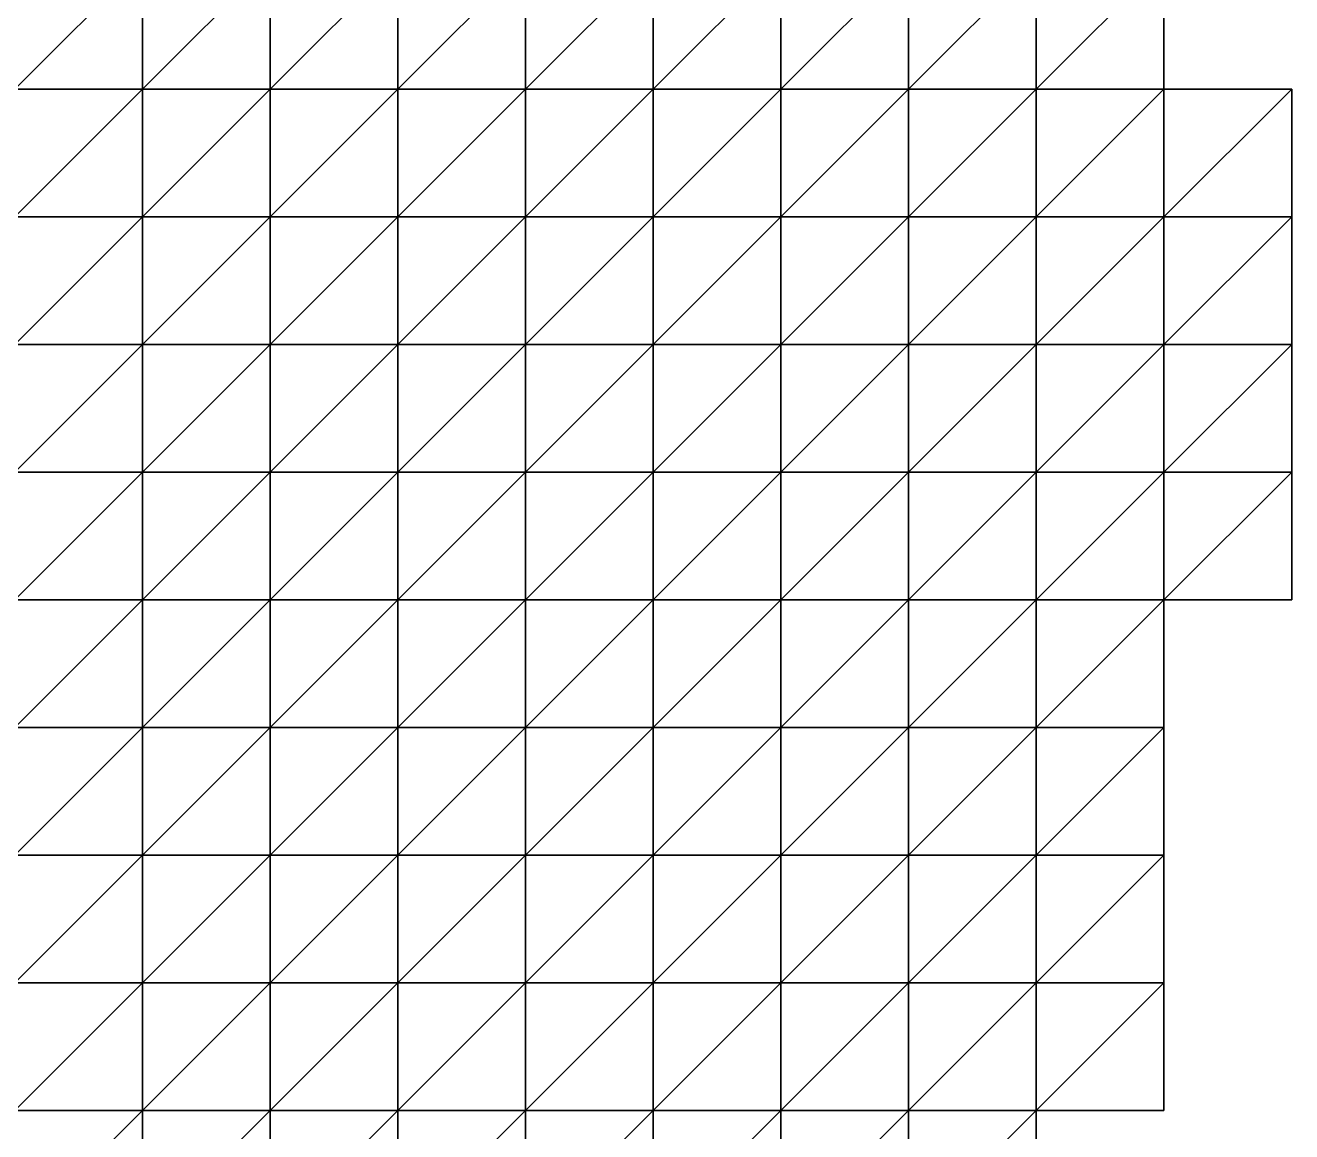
# Model space of a CAD drawing. Extents: x 292020 to 295740, y 4557680 to 4560040.
# Drawn here: x 294781.7 to 294980, y 4558616.7 to 4558790 of the extents above; entities that cross this region are included whole.
import ezdxf

# ---------------------------------------------------------------- set-up
doc = ezdxf.new("R2010")
doc.units = 0
doc.layers.add('RUN201_4_-_RUN201_NODOMAIN5_20X', color=7, linetype='CONTINUOUS')

msp = doc.modelspace()

# ---------------------------------------------------------------- linework, layer by layer
at = {"layer": 'RUN201_4_-_RUN201_NODOMAIN5_20X'}
for points in [[(294780, 4558800, 1820), (294780, 4558780, 1820), (294800, 4558800, 1820)], [(294800, 4558800, 1820), (294780, 4558780, 1820), (294800, 4558780, 1820)], [(294800, 4558800, 1940), (294780, 4558780, 1940), (294780, 4558800, 1940)], [(294800, 4558780, 1940), (294780, 4558780, 1940), (294800, 4558800, 1940)], [(294800, 4558800, 1820), (294800, 4558780, 1820), (294820, 4558800, 1820)], [(294820, 4558800, 1820), (294800, 4558780, 1820), (294820, 4558780, 1820)], [(294820, 4558800, 1920), (294800, 4558780, 1920), (294800, 4558800, 1920)], [(294820, 4558780, 1920), (294800, 4558780, 1920), (294820, 4558800, 1920)], [(294800, 4558780, 1920), (294800, 4558780, 1940), (294800, 4558800, 1920)], [(294800, 4558800, 1920), (294800, 4558780, 1940), (294800, 4558800, 1940)], [(294820, 4558800, 1820), (294820, 4558780, 1820), (294840, 4558800, 1820)], [(294840, 4558800, 1820), (294820, 4558780, 1820), (294840, 4558780, 1820)], [(294840, 4558800, 1920), (294820, 4558780, 1920), (294820, 4558800, 1920)], [(294840, 4558780, 1920), (294820, 4558780, 1920), (294840, 4558800, 1920)], [(294840, 4558800, 1820), (294840, 4558780, 1820), (294860, 4558800, 1820)], [(294860, 4558800, 1820), (294840, 4558780, 1820), (294860, 4558780, 1820)], [(294860, 4558800, 1900), (294840, 4558780, 1900), (294840, 4558800, 1900)], [(294860, 4558780, 1900), (294840, 4558780, 1900), (294860, 4558800, 1900)], [(294840, 4558780, 1900), (294840, 4558780, 1920), (294840, 4558800, 1900)], [(294840, 4558800, 1900), (294840, 4558780, 1920), (294840, 4558800, 1920)], [(294860, 4558800, 1820), (294860, 4558780, 1820), (294880, 4558800, 1820)], [(294880, 4558800, 1820), (294860, 4558780, 1820), (294880, 4558780, 1820)], [(294880, 4558800, 1900), (294860, 4558780, 1900), (294860, 4558800, 1900)], [(294880, 4558780, 1900), (294860, 4558780, 1900), (294880, 4558800, 1900)], [(294880, 4558780, 1820), (294880, 4558780, 1840), (294880, 4558800, 1820)], [(294880, 4558800, 1820), (294880, 4558780, 1840), (294880, 4558800, 1840)], [(294880, 4558800, 1840), (294880, 4558780, 1840), (294900, 4558800, 1840)], [(294900, 4558800, 1840), (294880, 4558780, 1840), (294900, 4558780, 1840)], [(294900, 4558800, 1900), (294880, 4558780, 1900), (294880, 4558800, 1900)], [(294900, 4558780, 1900), (294880, 4558780, 1900), (294900, 4558800, 1900)], [(294900, 4558800, 1840), (294900, 4558780, 1840), (294920, 4558800, 1840)], [(294920, 4558800, 1840), (294900, 4558780, 1840), (294920, 4558780, 1840)], [(294920, 4558800, 1900), (294900, 4558780, 1900), (294900, 4558800, 1900)], [(294920, 4558780, 1900), (294900, 4558780, 1900), (294920, 4558800, 1900)], [(294920, 4558780, 1840), (294920, 4558780, 1860), (294920, 4558800, 1840)], [(294920, 4558800, 1840), (294920, 4558780, 1860), (294920, 4558800, 1860)], [(294920, 4558800, 1860), (294920, 4558780, 1860), (294940, 4558800, 1860)], [(294940, 4558800, 1860), (294920, 4558780, 1860), (294940, 4558780, 1860)], [(294940, 4558800, 1900), (294920, 4558780, 1900), (294920, 4558800, 1900)], [(294940, 4558780, 1900), (294920, 4558780, 1900), (294940, 4558800, 1900)], [(294940, 4558780, 1860), (294940, 4558780, 1880), (294940, 4558800, 1860)], [(294940, 4558800, 1860), (294940, 4558780, 1880), (294940, 4558800, 1880)], [(294940, 4558800, 1880), (294940, 4558780, 1880), (294960, 4558800, 1880)], [(294960, 4558800, 1880), (294940, 4558780, 1880), (294960, 4558780, 1880)], [(294960, 4558800, 1900), (294940, 4558780, 1900), (294940, 4558800, 1900)], [(294960, 4558780, 1900), (294940, 4558780, 1900), (294960, 4558800, 1900)], [(294960, 4558780, 1880), (294960, 4558780, 1900), (294960, 4558800, 1880)], [(294960, 4558800, 1880), (294960, 4558780, 1900), (294960, 4558800, 1900)], [(294780, 4558780, 1820), (294780, 4558760, 1820), (294800, 4558780, 1820)], [(294800, 4558780, 1820), (294780, 4558760, 1820), (294800, 4558760, 1820)], [(294800, 4558780, 1920), (294780, 4558760, 1920), (294780, 4558780, 1920)], [(294800, 4558760, 1920), (294780, 4558760, 1920), (294800, 4558780, 1920)], [(294780, 4558780, 1920), (294780, 4558780, 1940), (294800, 4558780, 1920)], [(294800, 4558780, 1920), (294780, 4558780, 1940), (294800, 4558780, 1940)], [(294800, 4558780, 1820), (294800, 4558760, 1820), (294820, 4558780, 1820)], [(294820, 4558780, 1820), (294800, 4558760, 1820), (294820, 4558760, 1820)], [(294820, 4558780, 1920), (294800, 4558760, 1920), (294800, 4558780, 1920)], [(294820, 4558760, 1920), (294800, 4558760, 1920), (294820, 4558780, 1920)], [(294820, 4558780, 1820), (294820, 4558760, 1820), (294840, 4558780, 1820)], [(294840, 4558780, 1820), (294820, 4558760, 1820), (294840, 4558760, 1820)], [(294840, 4558780, 1920), (294820, 4558760, 1920), (294820, 4558780, 1920)], [(294840, 4558760, 1920), (294820, 4558760, 1920), (294840, 4558780, 1920)], [(294840, 4558780, 1820), (294840, 4558760, 1820), (294860, 4558780, 1820)], [(294860, 4558780, 1820), (294840, 4558760, 1820), (294860, 4558760, 1820)], [(294860, 4558780, 1920), (294840, 4558760, 1920), (294840, 4558780, 1920)], [(294860, 4558760, 1920), (294840, 4558760, 1920), (294860, 4558780, 1920)], [(294860, 4558780, 1900), (294840, 4558780, 1920), (294840, 4558780, 1900)], [(294860, 4558780, 1920), (294840, 4558780, 1920), (294860, 4558780, 1900)], [(294860, 4558760, 1820), (294860, 4558760, 1840), (294860, 4558780, 1820)], [(294860, 4558780, 1820), (294860, 4558760, 1840), (294860, 4558780, 1840)], [(294860, 4558780, 1820), (294860, 4558780, 1840), (294880, 4558780, 1820)], [(294880, 4558780, 1820), (294860, 4558780, 1840), (294880, 4558780, 1840)], [(294860, 4558780, 1840), (294860, 4558760, 1840), (294880, 4558780, 1840)], [(294880, 4558780, 1840), (294860, 4558760, 1840), (294880, 4558760, 1840)], [(294880, 4558780, 1900), (294860, 4558760, 1900), (294860, 4558780, 1900)], [(294880, 4558760, 1900), (294860, 4558760, 1900), (294880, 4558780, 1900)], [(294860, 4558760, 1900), (294860, 4558760, 1920), (294860, 4558780, 1900)], [(294860, 4558780, 1900), (294860, 4558760, 1920), (294860, 4558780, 1920)], [(294880, 4558780, 1820), (294880, 4558760, 1820), (294900, 4558780, 1820)], [(294900, 4558780, 1820), (294880, 4558760, 1820), (294900, 4558760, 1820)], [(294900, 4558780, 1820), (294880, 4558780, 1840), (294880, 4558780, 1820)], [(294900, 4558780, 1840), (294880, 4558780, 1840), (294900, 4558780, 1820)], [(294880, 4558780, 1820), (294880, 4558760, 1840), (294880, 4558760, 1820)], [(294880, 4558780, 1840), (294880, 4558760, 1840), (294880, 4558780, 1820)], [(294900, 4558780, 1900), (294880, 4558760, 1900), (294880, 4558780, 1900)], [(294900, 4558760, 1900), (294880, 4558760, 1900), (294900, 4558780, 1900)], [(294900, 4558780, 1820), (294900, 4558760, 1820), (294920, 4558780, 1820)], [(294920, 4558780, 1820), (294900, 4558760, 1820), (294920, 4558760, 1820)], [(294920, 4558780, 1820), (294900, 4558780, 1840), (294900, 4558780, 1820)], [(294920, 4558780, 1840), (294900, 4558780, 1840), (294920, 4558780, 1820)], [(294920, 4558780, 1900), (294900, 4558760, 1900), (294900, 4558780, 1900)], [(294920, 4558760, 1900), (294900, 4558760, 1900), (294920, 4558780, 1900)], [(294920, 4558760, 1820), (294920, 4558760, 1840), (294920, 4558780, 1820)], [(294920, 4558780, 1820), (294920, 4558760, 1840), (294920, 4558780, 1840)], [(294920, 4558780, 1840), (294920, 4558760, 1840), (294940, 4558780, 1840)], [(294940, 4558780, 1840), (294920, 4558760, 1840), (294940, 4558760, 1840)], [(294940, 4558780, 1840), (294920, 4558780, 1860), (294920, 4558780, 1840)], [(294940, 4558780, 1860), (294920, 4558780, 1860), (294940, 4558780, 1840)], [(294940, 4558780, 1900), (294920, 4558760, 1900), (294920, 4558780, 1900)], [(294940, 4558760, 1900), (294920, 4558760, 1900), (294940, 4558780, 1900)], [(294940, 4558760, 1840), (294940, 4558760, 1860), (294940, 4558780, 1840)], [(294940, 4558780, 1840), (294940, 4558760, 1860), (294940, 4558780, 1860)], [(294940, 4558780, 1860), (294940, 4558760, 1860), (294960, 4558780, 1860)], [(294960, 4558780, 1860), (294940, 4558760, 1860), (294960, 4558760, 1860)], [(294960, 4558780, 1860), (294940, 4558780, 1880), (294940, 4558780, 1860)], [(294960, 4558780, 1880), (294940, 4558780, 1880), (294960, 4558780, 1860)], [(294960, 4558780, 1900), (294940, 4558760, 1900), (294940, 4558780, 1900)], [(294960, 4558760, 1900), (294940, 4558760, 1900), (294960, 4558780, 1900)], [(294960, 4558760, 1860), (294960, 4558760, 1880), (294960, 4558780, 1860)], [(294960, 4558780, 1860), (294960, 4558760, 1880), (294960, 4558780, 1880)], [(294960, 4558780, 1880), (294960, 4558760, 1880), (294980, 4558780, 1880)], [(294980, 4558780, 1880), (294960, 4558760, 1880), (294980, 4558760, 1880)], [(294980, 4558780, 1900), (294960, 4558760, 1900), (294960, 4558780, 1900)], [(294980, 4558760, 1900), (294960, 4558760, 1900), (294980, 4558780, 1900)], [(294980, 4558780, 1880), (294960, 4558780, 1900), (294960, 4558780, 1880)], [(294980, 4558780, 1900), (294960, 4558780, 1900), (294980, 4558780, 1880)], [(294980, 4558760, 1880), (294980, 4558760, 1900), (294980, 4558780, 1880)], [(294980, 4558780, 1880), (294980, 4558760, 1900), (294980, 4558780, 1900)], [(294780, 4558760, 1820), (294780, 4558740, 1820), (294800, 4558760, 1820)], [(294800, 4558760, 1820), (294780, 4558740, 1820), (294800, 4558740, 1820)], [(294800, 4558760, 1920), (294780, 4558740, 1920), (294780, 4558760, 1920)], [(294800, 4558740, 1920), (294780, 4558740, 1920), (294800, 4558760, 1920)], [(294800, 4558760, 1820), (294800, 4558740, 1820), (294820, 4558760, 1820)], [(294820, 4558760, 1820), (294800, 4558740, 1820), (294820, 4558740, 1820)], [(294820, 4558760, 1920), (294800, 4558740, 1920), (294800, 4558760, 1920)], [(294820, 4558740, 1920), (294800, 4558740, 1920), (294820, 4558760, 1920)], [(294820, 4558760, 1820), (294820, 4558740, 1820), (294840, 4558760, 1820)], [(294840, 4558760, 1820), (294820, 4558740, 1820), (294840, 4558740, 1820)], [(294840, 4558760, 1920), (294820, 4558740, 1920), (294820, 4558760, 1920)], [(294840, 4558740, 1920), (294820, 4558740, 1920), (294840, 4558760, 1920)], [(294840, 4558740, 1820), (294840, 4558740, 1840), (294840, 4558760, 1820)], [(294840, 4558760, 1820), (294840, 4558740, 1840), (294840, 4558760, 1840)], [(294840, 4558760, 1820), (294840, 4558760, 1840), (294860, 4558760, 1820)], [(294860, 4558760, 1820), (294840, 4558760, 1840), (294860, 4558760, 1840)], [(294840, 4558760, 1840), (294840, 4558740, 1840), (294860, 4558760, 1840)], [(294860, 4558760, 1840), (294840, 4558740, 1840), (294860, 4558740, 1840)], [(294860, 4558760, 1920), (294840, 4558740, 1920), (294840, 4558760, 1920)], [(294860, 4558740, 1920), (294840, 4558740, 1920), (294860, 4558760, 1920)], [(294860, 4558760, 1820), (294860, 4558740, 1820), (294880, 4558760, 1820)], [(294880, 4558760, 1820), (294860, 4558740, 1820), (294880, 4558740, 1820)], [(294880, 4558760, 1820), (294860, 4558760, 1840), (294860, 4558760, 1820)], [(294880, 4558760, 1840), (294860, 4558760, 1840), (294880, 4558760, 1820)], [(294860, 4558760, 1820), (294860, 4558740, 1840), (294860, 4558740, 1820)], [(294860, 4558760, 1840), (294860, 4558740, 1840), (294860, 4558760, 1820)], [(294880, 4558760, 1900), (294860, 4558740, 1900), (294860, 4558760, 1900)], [(294880, 4558740, 1900), (294860, 4558740, 1900), (294880, 4558760, 1900)], [(294860, 4558740, 1900), (294860, 4558740, 1920), (294860, 4558760, 1900)], [(294860, 4558760, 1900), (294860, 4558740, 1920), (294860, 4558760, 1920)], [(294880, 4558760, 1820), (294880, 4558740, 1820), (294900, 4558760, 1820)], [(294900, 4558760, 1820), (294880, 4558740, 1820), (294900, 4558740, 1820)], [(294900, 4558760, 1900), (294880, 4558740, 1900), (294880, 4558760, 1900)], [(294900, 4558740, 1900), (294880, 4558740, 1900), (294900, 4558760, 1900)], [(294900, 4558760, 1820), (294900, 4558740, 1820), (294920, 4558760, 1820)], [(294920, 4558760, 1820), (294900, 4558740, 1820), (294920, 4558740, 1820)], [(294920, 4558760, 1900), (294900, 4558740, 1900), (294900, 4558760, 1900)], [(294920, 4558740, 1900), (294900, 4558740, 1900), (294920, 4558760, 1900)], [(294920, 4558740, 1820), (294920, 4558740, 1840), (294920, 4558760, 1820)], [(294920, 4558760, 1820), (294920, 4558740, 1840), (294920, 4558760, 1840)], [(294920, 4558760, 1840), (294920, 4558740, 1840), (294940, 4558760, 1840)], [(294940, 4558760, 1840), (294920, 4558740, 1840), (294940, 4558740, 1840)], [(294940, 4558760, 1900), (294920, 4558740, 1900), (294920, 4558760, 1900)], [(294940, 4558740, 1900), (294920, 4558740, 1900), (294940, 4558760, 1900)], [(294940, 4558740, 1840), (294940, 4558740, 1860), (294940, 4558760, 1840)], [(294940, 4558760, 1840), (294940, 4558740, 1860), (294940, 4558760, 1860)], [(294940, 4558760, 1860), (294940, 4558740, 1860), (294960, 4558760, 1860)], [(294960, 4558760, 1860), (294940, 4558740, 1860), (294960, 4558740, 1860)], [(294960, 4558760, 1900), (294940, 4558740, 1900), (294940, 4558760, 1900)], [(294960, 4558740, 1900), (294940, 4558740, 1900), (294960, 4558760, 1900)], [(294960, 4558740, 1860), (294960, 4558740, 1880), (294960, 4558760, 1860)], [(294960, 4558760, 1860), (294960, 4558740, 1880), (294960, 4558760, 1880)], [(294960, 4558760, 1880), (294960, 4558740, 1880), (294980, 4558760, 1880)], [(294980, 4558760, 1880), (294960, 4558740, 1880), (294980, 4558740, 1880)], [(294980, 4558760, 1900), (294960, 4558740, 1900), (294960, 4558760, 1900)], [(294980, 4558740, 1900), (294960, 4558740, 1900), (294980, 4558760, 1900)], [(294980, 4558740, 1880), (294980, 4558740, 1900), (294980, 4558760, 1880)], [(294980, 4558760, 1880), (294980, 4558740, 1900), (294980, 4558760, 1900)], [(294780, 4558740, 1820), (294780, 4558720, 1820), (294800, 4558740, 1820)], [(294800, 4558740, 1820), (294780, 4558720, 1820), (294800, 4558720, 1820)], [(294800, 4558740, 1920), (294780, 4558720, 1920), (294780, 4558740, 1920)], [(294800, 4558720, 1920), (294780, 4558720, 1920), (294800, 4558740, 1920)], [(294800, 4558740, 1820), (294800, 4558720, 1820), (294820, 4558740, 1820)], [(294820, 4558740, 1820), (294800, 4558720, 1820), (294820, 4558720, 1820)], [(294820, 4558740, 1920), (294800, 4558720, 1920), (294800, 4558740, 1920)], [(294820, 4558720, 1920), (294800, 4558720, 1920), (294820, 4558740, 1920)], [(294820, 4558740, 1820), (294820, 4558720, 1820), (294840, 4558740, 1820)], [(294840, 4558740, 1820), (294820, 4558720, 1820), (294840, 4558720, 1820)], [(294840, 4558740, 1920), (294820, 4558720, 1920), (294820, 4558740, 1920)], [(294840, 4558720, 1920), (294820, 4558720, 1920), (294840, 4558740, 1920)], [(294840, 4558740, 1820), (294840, 4558720, 1820), (294860, 4558740, 1820)], [(294860, 4558740, 1820), (294840, 4558720, 1820), (294860, 4558720, 1820)], [(294860, 4558740, 1820), (294840, 4558740, 1840), (294840, 4558740, 1820)], [(294860, 4558740, 1840), (294840, 4558740, 1840), (294860, 4558740, 1820)], [(294860, 4558740, 1920), (294840, 4558720, 1920), (294840, 4558740, 1920)], [(294860, 4558720, 1920), (294840, 4558720, 1920), (294860, 4558740, 1920)], [(294860, 4558740, 1820), (294860, 4558720, 1820), (294880, 4558740, 1820)], [(294880, 4558740, 1820), (294860, 4558720, 1820), (294880, 4558720, 1820)], [(294880, 4558740, 1900), (294860, 4558720, 1900), (294860, 4558740, 1900)], [(294880, 4558720, 1900), (294860, 4558720, 1900), (294880, 4558740, 1900)], [(294860, 4558720, 1900), (294860, 4558720, 1920), (294860, 4558740, 1900)], [(294860, 4558740, 1900), (294860, 4558720, 1920), (294860, 4558740, 1920)], [(294880, 4558740, 1820), (294880, 4558720, 1820), (294900, 4558740, 1820)], [(294900, 4558740, 1820), (294880, 4558720, 1820), (294900, 4558720, 1820)], [(294900, 4558740, 1900), (294880, 4558720, 1900), (294880, 4558740, 1900)], [(294900, 4558720, 1900), (294880, 4558720, 1900), (294900, 4558740, 1900)], [(294900, 4558720, 1820), (294900, 4558720, 1840), (294900, 4558740, 1820)], [(294900, 4558740, 1820), (294900, 4558720, 1840), (294900, 4558740, 1840)], [(294900, 4558740, 1820), (294900, 4558740, 1840), (294920, 4558740, 1820)], [(294920, 4558740, 1820), (294900, 4558740, 1840), (294920, 4558740, 1840)], [(294900, 4558740, 1840), (294900, 4558720, 1840), (294920, 4558740, 1840)], [(294920, 4558740, 1840), (294900, 4558720, 1840), (294920, 4558720, 1840)], [(294920, 4558740, 1900), (294900, 4558720, 1900), (294900, 4558740, 1900)], [(294920, 4558720, 1900), (294900, 4558720, 1900), (294920, 4558740, 1900)], [(294920, 4558740, 1840), (294920, 4558720, 1840), (294940, 4558740, 1840)], [(294940, 4558740, 1840), (294920, 4558720, 1840), (294940, 4558720, 1840)], [(294940, 4558740, 1900), (294920, 4558720, 1900), (294920, 4558740, 1900)], [(294940, 4558720, 1900), (294920, 4558720, 1900), (294940, 4558740, 1900)], [(294940, 4558720, 1840), (294940, 4558720, 1860), (294940, 4558740, 1840)], [(294940, 4558740, 1840), (294940, 4558720, 1860), (294940, 4558740, 1860)], [(294940, 4558740, 1860), (294940, 4558720, 1860), (294960, 4558740, 1860)], [(294960, 4558740, 1860), (294940, 4558720, 1860), (294960, 4558720, 1860)], [(294960, 4558740, 1900), (294940, 4558720, 1900), (294940, 4558740, 1900)], [(294960, 4558720, 1900), (294940, 4558720, 1900), (294960, 4558740, 1900)], [(294960, 4558720, 1860), (294960, 4558720, 1880), (294960, 4558740, 1860)], [(294960, 4558740, 1860), (294960, 4558720, 1880), (294960, 4558740, 1880)], [(294960, 4558740, 1880), (294960, 4558720, 1880), (294980, 4558740, 1880)], [(294980, 4558740, 1880), (294960, 4558720, 1880), (294980, 4558720, 1880)], [(294980, 4558740, 1900), (294960, 4558720, 1900), (294960, 4558740, 1900)], [(294980, 4558720, 1900), (294960, 4558720, 1900), (294980, 4558740, 1900)], [(294980, 4558720, 1880), (294980, 4558720, 1900), (294980, 4558740, 1880)], [(294980, 4558740, 1880), (294980, 4558720, 1900), (294980, 4558740, 1900)], [(294780, 4558720, 1820), (294780, 4558700, 1820), (294800, 4558720, 1820)], [(294800, 4558720, 1820), (294780, 4558700, 1820), (294800, 4558700, 1820)], [(294800, 4558720, 1920), (294780, 4558700, 1920), (294780, 4558720, 1920)], [(294800, 4558700, 1920), (294780, 4558700, 1920), (294800, 4558720, 1920)], [(294800, 4558720, 1820), (294800, 4558700, 1820), (294820, 4558720, 1820)], [(294820, 4558720, 1820), (294800, 4558700, 1820), (294820, 4558700, 1820)], [(294820, 4558720, 1920), (294800, 4558700, 1920), (294800, 4558720, 1920)], [(294820, 4558700, 1920), (294800, 4558700, 1920), (294820, 4558720, 1920)], [(294820, 4558720, 1820), (294820, 4558700, 1820), (294840, 4558720, 1820)], [(294840, 4558720, 1820), (294820, 4558700, 1820), (294840, 4558700, 1820)], [(294840, 4558720, 1920), (294820, 4558700, 1920), (294820, 4558720, 1920)], [(294840, 4558700, 1920), (294820, 4558700, 1920), (294840, 4558720, 1920)], [(294840, 4558720, 1820), (294840, 4558700, 1820), (294860, 4558720, 1820)], [(294860, 4558720, 1820), (294840, 4558700, 1820), (294860, 4558700, 1820)], [(294860, 4558720, 1900), (294840, 4558700, 1900), (294840, 4558720, 1900)], [(294860, 4558700, 1900), (294840, 4558700, 1900), (294860, 4558720, 1900)], [(294840, 4558700, 1900), (294840, 4558700, 1920), (294840, 4558720, 1900)], [(294840, 4558720, 1900), (294840, 4558700, 1920), (294840, 4558720, 1920)], [(294840, 4558720, 1900), (294840, 4558720, 1920), (294860, 4558720, 1900)], [(294860, 4558720, 1900), (294840, 4558720, 1920), (294860, 4558720, 1920)], [(294860, 4558720, 1820), (294860, 4558700, 1820), (294880, 4558720, 1820)], [(294880, 4558720, 1820), (294860, 4558700, 1820), (294880, 4558700, 1820)], [(294880, 4558720, 1900), (294860, 4558700, 1900), (294860, 4558720, 1900)], [(294880, 4558700, 1900), (294860, 4558700, 1900), (294880, 4558720, 1900)], [(294880, 4558720, 1820), (294880, 4558700, 1820), (294900, 4558720, 1820)], [(294900, 4558720, 1820), (294880, 4558700, 1820), (294900, 4558700, 1820)], [(294900, 4558720, 1900), (294880, 4558700, 1900), (294880, 4558720, 1900)], [(294900, 4558700, 1900), (294880, 4558700, 1900), (294900, 4558720, 1900)], [(294900, 4558720, 1820), (294900, 4558700, 1820), (294920, 4558720, 1820)], [(294920, 4558720, 1820), (294900, 4558700, 1820), (294920, 4558700, 1820)], [(294920, 4558720, 1820), (294900, 4558720, 1840), (294900, 4558720, 1820)], [(294920, 4558720, 1840), (294900, 4558720, 1840), (294920, 4558720, 1820)], [(294920, 4558720, 1900), (294900, 4558700, 1900), (294900, 4558720, 1900)], [(294920, 4558700, 1900), (294900, 4558700, 1900), (294920, 4558720, 1900)], [(294920, 4558700, 1820), (294920, 4558700, 1840), (294920, 4558720, 1820)], [(294920, 4558720, 1820), (294920, 4558700, 1840), (294920, 4558720, 1840)], [(294920, 4558720, 1840), (294920, 4558700, 1840), (294940, 4558720, 1840)], [(294940, 4558720, 1840), (294920, 4558700, 1840), (294940, 4558700, 1840)], [(294940, 4558720, 1900), (294920, 4558700, 1900), (294920, 4558720, 1900)], [(294940, 4558700, 1900), (294920, 4558700, 1900), (294940, 4558720, 1900)], [(294940, 4558700, 1840), (294940, 4558700, 1860), (294940, 4558720, 1840)], [(294940, 4558720, 1840), (294940, 4558700, 1860), (294940, 4558720, 1860)], [(294940, 4558720, 1860), (294940, 4558700, 1860), (294960, 4558720, 1860)], [(294960, 4558720, 1860), (294940, 4558700, 1860), (294960, 4558700, 1860)], [(294960, 4558720, 1900), (294940, 4558700, 1900), (294940, 4558720, 1900)], [(294960, 4558700, 1900), (294940, 4558700, 1900), (294960, 4558720, 1900)], [(294960, 4558700, 1860), (294960, 4558700, 1880), (294960, 4558720, 1860)], [(294960, 4558720, 1860), (294960, 4558700, 1880), (294960, 4558720, 1880)], [(294960, 4558720, 1880), (294960, 4558700, 1880), (294980, 4558720, 1880)], [(294980, 4558720, 1880), (294960, 4558700, 1880), (294980, 4558700, 1880)], [(294980, 4558720, 1900), (294960, 4558700, 1900), (294960, 4558720, 1900)], [(294980, 4558700, 1900), (294960, 4558700, 1900), (294980, 4558720, 1900)], [(294980, 4558700, 1880), (294980, 4558700, 1900), (294980, 4558720, 1880)], [(294980, 4558720, 1880), (294980, 4558700, 1900), (294980, 4558720, 1900)], [(294780, 4558700, 1820), (294780, 4558680, 1820), (294800, 4558700, 1820)], [(294800, 4558700, 1820), (294780, 4558680, 1820), (294800, 4558680, 1820)], [(294800, 4558700, 1920), (294780, 4558680, 1920), (294780, 4558700, 1920)], [(294800, 4558680, 1920), (294780, 4558680, 1920), (294800, 4558700, 1920)], [(294800, 4558700, 1820), (294800, 4558680, 1820), (294820, 4558700, 1820)], [(294820, 4558700, 1820), (294800, 4558680, 1820), (294820, 4558680, 1820)], [(294820, 4558700, 1920), (294800, 4558680, 1920), (294800, 4558700, 1920)], [(294820, 4558680, 1920), (294800, 4558680, 1920), (294820, 4558700, 1920)], [(294820, 4558700, 1820), (294820, 4558680, 1820), (294840, 4558700, 1820)], [(294840, 4558700, 1820), (294820, 4558680, 1820), (294840, 4558680, 1820)], [(294840, 4558700, 1900), (294820, 4558680, 1900), (294820, 4558700, 1900)], [(294840, 4558680, 1900), (294820, 4558680, 1900), (294840, 4558700, 1900)], [(294820, 4558680, 1900), (294820, 4558680, 1920), (294820, 4558700, 1900)], [(294820, 4558700, 1900), (294820, 4558680, 1920), (294820, 4558700, 1920)], [(294820, 4558700, 1900), (294820, 4558700, 1920), (294840, 4558700, 1900)], [(294840, 4558700, 1900), (294820, 4558700, 1920), (294840, 4558700, 1920)], [(294840, 4558700, 1820), (294840, 4558680, 1820), (294860, 4558700, 1820)], [(294860, 4558700, 1820), (294840, 4558680, 1820), (294860, 4558680, 1820)], [(294860, 4558700, 1900), (294840, 4558680, 1900), (294840, 4558700, 1900)], [(294860, 4558680, 1900), (294840, 4558680, 1900), (294860, 4558700, 1900)], [(294860, 4558700, 1820), (294860, 4558680, 1820), (294880, 4558700, 1820)], [(294880, 4558700, 1820), (294860, 4558680, 1820), (294880, 4558680, 1820)], [(294880, 4558700, 1920), (294860, 4558680, 1920), (294860, 4558700, 1920)], [(294880, 4558680, 1920), (294860, 4558680, 1920), (294880, 4558700, 1920)], [(294880, 4558700, 1900), (294860, 4558700, 1920), (294860, 4558700, 1900)], [(294880, 4558700, 1920), (294860, 4558700, 1920), (294880, 4558700, 1900)], [(294860, 4558700, 1900), (294860, 4558680, 1920), (294860, 4558680, 1900)], [(294860, 4558700, 1920), (294860, 4558680, 1920), (294860, 4558700, 1900)], [(294880, 4558700, 1820), (294880, 4558680, 1820), (294900, 4558700, 1820)], [(294900, 4558700, 1820), (294880, 4558680, 1820), (294900, 4558680, 1820)], [(294900, 4558700, 1920), (294880, 4558680, 1920), (294880, 4558700, 1920)], [(294900, 4558680, 1920), (294880, 4558680, 1920), (294900, 4558700, 1920)], [(294900, 4558700, 1900), (294880, 4558700, 1920), (294880, 4558700, 1900)], [(294900, 4558700, 1920), (294880, 4558700, 1920), (294900, 4558700, 1900)], [(294900, 4558680, 1820), (294900, 4558680, 1840), (294900, 4558700, 1820)], [(294900, 4558700, 1820), (294900, 4558680, 1840), (294900, 4558700, 1840)], [(294900, 4558700, 1820), (294900, 4558700, 1840), (294920, 4558700, 1820)], [(294920, 4558700, 1820), (294900, 4558700, 1840), (294920, 4558700, 1840)], [(294900, 4558700, 1840), (294900, 4558680, 1840), (294920, 4558700, 1840)], [(294920, 4558700, 1840), (294900, 4558680, 1840), (294920, 4558680, 1840)], [(294920, 4558700, 1920), (294900, 4558680, 1920), (294900, 4558700, 1920)], [(294920, 4558680, 1920), (294900, 4558680, 1920), (294920, 4558700, 1920)], [(294920, 4558700, 1900), (294900, 4558700, 1920), (294900, 4558700, 1900)], [(294920, 4558700, 1920), (294900, 4558700, 1920), (294920, 4558700, 1900)], [(294920, 4558680, 1840), (294920, 4558680, 1860), (294920, 4558700, 1840)], [(294920, 4558700, 1840), (294920, 4558680, 1860), (294920, 4558700, 1860)], [(294920, 4558700, 1840), (294920, 4558700, 1860), (294940, 4558700, 1840)], [(294940, 4558700, 1840), (294920, 4558700, 1860), (294940, 4558700, 1860)], [(294920, 4558700, 1860), (294920, 4558680, 1860), (294940, 4558700, 1860)], [(294940, 4558700, 1860), (294920, 4558680, 1860), (294940, 4558680, 1860)], [(294940, 4558700, 1920), (294920, 4558680, 1920), (294920, 4558700, 1920)], [(294940, 4558680, 1920), (294920, 4558680, 1920), (294940, 4558700, 1920)], [(294940, 4558700, 1900), (294920, 4558700, 1920), (294920, 4558700, 1900)], [(294940, 4558700, 1920), (294920, 4558700, 1920), (294940, 4558700, 1900)], [(294940, 4558680, 1860), (294940, 4558680, 1880), (294940, 4558700, 1860)], [(294940, 4558700, 1860), (294940, 4558680, 1880), (294940, 4558700, 1880)], [(294940, 4558700, 1860), (294940, 4558700, 1880), (294960, 4558700, 1860)], [(294960, 4558700, 1860), (294940, 4558700, 1880), (294960, 4558700, 1880)], [(294940, 4558700, 1880), (294940, 4558680, 1880), (294960, 4558700, 1880)], [(294960, 4558700, 1880), (294940, 4558680, 1880), (294960, 4558680, 1880)], [(294960, 4558700, 1900), (294940, 4558680, 1900), (294940, 4558700, 1900)], [(294960, 4558680, 1900), (294940, 4558680, 1900), (294960, 4558700, 1900)], [(294940, 4558680, 1900), (294940, 4558680, 1920), (294940, 4558700, 1900)], [(294940, 4558700, 1900), (294940, 4558680, 1920), (294940, 4558700, 1920)], [(294960, 4558680, 1880), (294960, 4558680, 1900), (294960, 4558700, 1880)], [(294960, 4558700, 1880), (294960, 4558680, 1900), (294960, 4558700, 1900)], [(294960, 4558700, 1880), (294960, 4558700, 1900), (294980, 4558700, 1880)], [(294980, 4558700, 1880), (294960, 4558700, 1900), (294980, 4558700, 1900)], [(294780, 4558680, 1820), (294780, 4558660, 1820), (294800, 4558680, 1820)], [(294800, 4558680, 1820), (294780, 4558660, 1820), (294800, 4558660, 1820)], [(294800, 4558680, 1920), (294780, 4558660, 1920), (294780, 4558680, 1920)], [(294800, 4558660, 1920), (294780, 4558660, 1920), (294800, 4558680, 1920)], [(294800, 4558680, 1820), (294800, 4558660, 1820), (294820, 4558680, 1820)], [(294820, 4558680, 1820), (294800, 4558660, 1820), (294820, 4558660, 1820)], [(294820, 4558680, 1920), (294800, 4558660, 1920), (294800, 4558680, 1920)], [(294820, 4558660, 1920), (294800, 4558660, 1920), (294820, 4558680, 1920)], [(294820, 4558680, 1820), (294820, 4558660, 1820), (294840, 4558680, 1820)], [(294840, 4558680, 1820), (294820, 4558660, 1820), (294840, 4558660, 1820)], [(294840, 4558680, 1920), (294820, 4558660, 1920), (294820, 4558680, 1920)], [(294840, 4558660, 1920), (294820, 4558660, 1920), (294840, 4558680, 1920)], [(294840, 4558680, 1900), (294820, 4558680, 1920), (294820, 4558680, 1900)], [(294840, 4558680, 1920), (294820, 4558680, 1920), (294840, 4558680, 1900)], [(294840, 4558680, 1820), (294840, 4558660, 1820), (294860, 4558680, 1820)], [(294860, 4558680, 1820), (294840, 4558660, 1820), (294860, 4558660, 1820)], [(294860, 4558680, 1920), (294840, 4558660, 1920), (294840, 4558680, 1920)], [(294860, 4558660, 1920), (294840, 4558660, 1920), (294860, 4558680, 1920)], [(294860, 4558680, 1900), (294840, 4558680, 1920), (294840, 4558680, 1900)], [(294860, 4558680, 1920), (294840, 4558680, 1920), (294860, 4558680, 1900)], [(294860, 4558680, 1820), (294860, 4558660, 1820), (294880, 4558680, 1820)], [(294880, 4558680, 1820), (294860, 4558660, 1820), (294880, 4558660, 1820)], [(294880, 4558680, 1920), (294860, 4558660, 1920), (294860, 4558680, 1920)], [(294880, 4558660, 1920), (294860, 4558660, 1920), (294880, 4558680, 1920)], [(294880, 4558680, 1820), (294880, 4558660, 1820), (294900, 4558680, 1820)], [(294900, 4558680, 1820), (294880, 4558660, 1820), (294900, 4558660, 1820)], [(294900, 4558680, 1920), (294880, 4558660, 1920), (294880, 4558680, 1920)], [(294900, 4558660, 1920), (294880, 4558660, 1920), (294900, 4558680, 1920)], [(294900, 4558660, 1820), (294900, 4558660, 1840), (294900, 4558680, 1820)], [(294900, 4558680, 1820), (294900, 4558660, 1840), (294900, 4558680, 1840)], [(294900, 4558680, 1840), (294900, 4558660, 1840), (294920, 4558680, 1840)], [(294920, 4558680, 1840), (294900, 4558660, 1840), (294920, 4558660, 1840)], [(294920, 4558680, 1920), (294900, 4558660, 1920), (294900, 4558680, 1920)], [(294920, 4558660, 1920), (294900, 4558660, 1920), (294920, 4558680, 1920)], [(294920, 4558660, 1840), (294920, 4558660, 1860), (294920, 4558680, 1840)], [(294920, 4558680, 1840), (294920, 4558660, 1860), (294920, 4558680, 1860)], [(294920, 4558680, 1860), (294920, 4558660, 1860), (294940, 4558680, 1860)], [(294940, 4558680, 1860), (294920, 4558660, 1860), (294940, 4558660, 1860)], [(294940, 4558680, 1920), (294920, 4558660, 1920), (294920, 4558680, 1920)], [(294940, 4558660, 1920), (294920, 4558660, 1920), (294940, 4558680, 1920)], [(294940, 4558660, 1860), (294940, 4558660, 1880), (294940, 4558680, 1860)], [(294940, 4558680, 1860), (294940, 4558660, 1880), (294940, 4558680, 1880)], [(294940, 4558680, 1880), (294940, 4558660, 1880), (294960, 4558680, 1880)], [(294960, 4558680, 1880), (294940, 4558660, 1880), (294960, 4558660, 1880)], [(294960, 4558680, 1920), (294940, 4558660, 1920), (294940, 4558680, 1920)], [(294960, 4558660, 1920), (294940, 4558660, 1920), (294960, 4558680, 1920)], [(294960, 4558680, 1900), (294940, 4558680, 1920), (294940, 4558680, 1900)], [(294960, 4558680, 1920), (294940, 4558680, 1920), (294960, 4558680, 1900)], [(294960, 4558660, 1880), (294960, 4558660, 1900), (294960, 4558680, 1880)], [(294960, 4558680, 1880), (294960, 4558660, 1900), (294960, 4558680, 1900)], [(294960, 4558660, 1900), (294960, 4558660, 1920), (294960, 4558680, 1900)], [(294960, 4558680, 1900), (294960, 4558660, 1920), (294960, 4558680, 1920)], [(294780, 4558660, 1820), (294780, 4558640, 1820), (294800, 4558660, 1820)], [(294800, 4558660, 1820), (294780, 4558640, 1820), (294800, 4558640, 1820)], [(294800, 4558660, 1920), (294780, 4558640, 1920), (294780, 4558660, 1920)], [(294800, 4558640, 1920), (294780, 4558640, 1920), (294800, 4558660, 1920)], [(294800, 4558660, 1820), (294800, 4558640, 1820), (294820, 4558660, 1820)], [(294820, 4558660, 1820), (294800, 4558640, 1820), (294820, 4558640, 1820)], [(294820, 4558660, 1920), (294800, 4558640, 1920), (294800, 4558660, 1920)], [(294820, 4558640, 1920), (294800, 4558640, 1920), (294820, 4558660, 1920)], [(294820, 4558660, 1820), (294820, 4558640, 1820), (294840, 4558660, 1820)], [(294840, 4558660, 1820), (294820, 4558640, 1820), (294840, 4558640, 1820)], [(294840, 4558660, 1920), (294820, 4558640, 1920), (294820, 4558660, 1920)], [(294840, 4558640, 1920), (294820, 4558640, 1920), (294840, 4558660, 1920)], [(294840, 4558660, 1820), (294840, 4558640, 1820), (294860, 4558660, 1820)], [(294860, 4558660, 1820), (294840, 4558640, 1820), (294860, 4558640, 1820)], [(294860, 4558660, 1920), (294840, 4558640, 1920), (294840, 4558660, 1920)], [(294860, 4558640, 1920), (294840, 4558640, 1920), (294860, 4558660, 1920)], [(294860, 4558660, 1820), (294860, 4558640, 1820), (294880, 4558660, 1820)], [(294880, 4558660, 1820), (294860, 4558640, 1820), (294880, 4558640, 1820)], [(294880, 4558660, 1920), (294860, 4558640, 1920), (294860, 4558660, 1920)], [(294880, 4558640, 1920), (294860, 4558640, 1920), (294880, 4558660, 1920)], [(294880, 4558640, 1820), (294880, 4558640, 1840), (294880, 4558660, 1820)], [(294880, 4558660, 1820), (294880, 4558640, 1840), (294880, 4558660, 1840)], [(294880, 4558660, 1820), (294880, 4558660, 1840), (294900, 4558660, 1820)], [(294900, 4558660, 1820), (294880, 4558660, 1840), (294900, 4558660, 1840)], [(294880, 4558660, 1840), (294880, 4558640, 1840), (294900, 4558660, 1840)], [(294900, 4558660, 1840), (294880, 4558640, 1840), (294900, 4558640, 1840)], [(294900, 4558660, 1920), (294880, 4558640, 1920), (294880, 4558660, 1920)], [(294900, 4558640, 1920), (294880, 4558640, 1920), (294900, 4558660, 1920)], [(294900, 4558640, 1840), (294900, 4558640, 1860), (294900, 4558660, 1840)], [(294900, 4558660, 1840), (294900, 4558640, 1860), (294900, 4558660, 1860)], [(294900, 4558660, 1840), (294900, 4558660, 1860), (294920, 4558660, 1840)], [(294920, 4558660, 1840), (294900, 4558660, 1860), (294920, 4558660, 1860)], [(294900, 4558660, 1860), (294900, 4558640, 1860), (294920, 4558660, 1860)], [(294920, 4558660, 1860), (294900, 4558640, 1860), (294920, 4558640, 1860)], [(294920, 4558660, 1920), (294900, 4558640, 1920), (294900, 4558660, 1920)], [(294920, 4558640, 1920), (294900, 4558640, 1920), (294920, 4558660, 1920)], [(294920, 4558640, 1860), (294920, 4558640, 1880), (294920, 4558660, 1860)], [(294920, 4558660, 1860), (294920, 4558640, 1880), (294920, 4558660, 1880)], [(294920, 4558660, 1860), (294920, 4558660, 1880), (294940, 4558660, 1860)], [(294940, 4558660, 1860), (294920, 4558660, 1880), (294940, 4558660, 1880)], [(294920, 4558660, 1880), (294920, 4558640, 1880), (294940, 4558660, 1880)], [(294940, 4558660, 1880), (294920, 4558640, 1880), (294940, 4558640, 1880)], [(294940, 4558660, 1920), (294920, 4558640, 1920), (294920, 4558660, 1920)], [(294940, 4558640, 1920), (294920, 4558640, 1920), (294940, 4558660, 1920)], [(294940, 4558640, 1880), (294940, 4558640, 1900), (294940, 4558660, 1880)], [(294940, 4558660, 1880), (294940, 4558640, 1900), (294940, 4558660, 1900)], [(294940, 4558660, 1880), (294940, 4558660, 1900), (294960, 4558660, 1880)], [(294960, 4558660, 1880), (294940, 4558660, 1900), (294960, 4558660, 1900)], [(294940, 4558660, 1900), (294940, 4558640, 1900), (294960, 4558660, 1900)], [(294960, 4558660, 1900), (294940, 4558640, 1900), (294960, 4558640, 1900)], [(294960, 4558660, 1920), (294940, 4558640, 1920), (294940, 4558660, 1920)], [(294960, 4558640, 1920), (294940, 4558640, 1920), (294960, 4558660, 1920)], [(294960, 4558640, 1900), (294960, 4558640, 1920), (294960, 4558660, 1900)], [(294960, 4558660, 1900), (294960, 4558640, 1920), (294960, 4558660, 1920)], [(294780, 4558640, 1820), (294780, 4558620, 1820), (294800, 4558640, 1820)], [(294800, 4558640, 1820), (294780, 4558620, 1820), (294800, 4558620, 1820)], [(294800, 4558640, 1920), (294780, 4558620, 1920), (294780, 4558640, 1920)], [(294800, 4558620, 1920), (294780, 4558620, 1920), (294800, 4558640, 1920)], [(294800, 4558640, 1820), (294800, 4558620, 1820), (294820, 4558640, 1820)], [(294820, 4558640, 1820), (294800, 4558620, 1820), (294820, 4558620, 1820)], [(294820, 4558640, 1920), (294800, 4558620, 1920), (294800, 4558640, 1920)], [(294820, 4558620, 1920), (294800, 4558620, 1920), (294820, 4558640, 1920)], [(294820, 4558640, 1820), (294820, 4558620, 1820), (294840, 4558640, 1820)], [(294840, 4558640, 1820), (294820, 4558620, 1820), (294840, 4558620, 1820)], [(294840, 4558640, 1920), (294820, 4558620, 1920), (294820, 4558640, 1920)], [(294840, 4558620, 1920), (294820, 4558620, 1920), (294840, 4558640, 1920)], [(294840, 4558640, 1820), (294840, 4558620, 1820), (294860, 4558640, 1820)], [(294860, 4558640, 1820), (294840, 4558620, 1820), (294860, 4558620, 1820)], [(294860, 4558640, 1920), (294840, 4558620, 1920), (294840, 4558640, 1920)], [(294860, 4558620, 1920), (294840, 4558620, 1920), (294860, 4558640, 1920)], [(294860, 4558620, 1820), (294860, 4558620, 1840), (294860, 4558640, 1820)], [(294860, 4558640, 1820), (294860, 4558620, 1840), (294860, 4558640, 1840)], [(294860, 4558640, 1820), (294860, 4558640, 1840), (294880, 4558640, 1820)], [(294880, 4558640, 1820), (294860, 4558640, 1840), (294880, 4558640, 1840)], [(294860, 4558640, 1840), (294860, 4558620, 1840), (294880, 4558640, 1840)], [(294880, 4558640, 1840), (294860, 4558620, 1840), (294880, 4558620, 1840)], [(294880, 4558640, 1920), (294860, 4558620, 1920), (294860, 4558640, 1920)], [(294880, 4558620, 1920), (294860, 4558620, 1920), (294880, 4558640, 1920)], [(294880, 4558640, 1840), (294880, 4558620, 1840), (294900, 4558640, 1840)], [(294900, 4558640, 1840), (294880, 4558620, 1840), (294900, 4558620, 1840)], [(294900, 4558640, 1920), (294880, 4558620, 1920), (294880, 4558640, 1920)], [(294900, 4558620, 1920), (294880, 4558620, 1920), (294900, 4558640, 1920)], [(294900, 4558620, 1840), (294900, 4558620, 1860), (294900, 4558640, 1840)], [(294900, 4558640, 1840), (294900, 4558620, 1860), (294900, 4558640, 1860)], [(294900, 4558640, 1860), (294900, 4558620, 1860), (294920, 4558640, 1860)], [(294920, 4558640, 1860), (294900, 4558620, 1860), (294920, 4558620, 1860)], [(294920, 4558640, 1920), (294900, 4558620, 1920), (294900, 4558640, 1920)], [(294920, 4558620, 1920), (294900, 4558620, 1920), (294920, 4558640, 1920)], [(294920, 4558620, 1860), (294920, 4558620, 1880), (294920, 4558640, 1860)], [(294920, 4558640, 1860), (294920, 4558620, 1880), (294920, 4558640, 1880)], [(294920, 4558640, 1880), (294920, 4558620, 1880), (294940, 4558640, 1880)], [(294940, 4558640, 1880), (294920, 4558620, 1880), (294940, 4558620, 1880)], [(294940, 4558640, 1920), (294920, 4558620, 1920), (294920, 4558640, 1920)], [(294940, 4558620, 1920), (294920, 4558620, 1920), (294940, 4558640, 1920)], [(294940, 4558620, 1880), (294940, 4558620, 1900), (294940, 4558640, 1880)], [(294940, 4558640, 1880), (294940, 4558620, 1900), (294940, 4558640, 1900)], [(294940, 4558640, 1900), (294940, 4558620, 1900), (294960, 4558640, 1900)], [(294960, 4558640, 1900), (294940, 4558620, 1900), (294960, 4558620, 1900)], [(294960, 4558640, 1920), (294940, 4558620, 1920), (294940, 4558640, 1920)], [(294960, 4558620, 1920), (294940, 4558620, 1920), (294960, 4558640, 1920)], [(294960, 4558620, 1900), (294960, 4558620, 1920), (294960, 4558640, 1900)], [(294960, 4558640, 1900), (294960, 4558620, 1920), (294960, 4558640, 1920)], [(294780, 4558620, 1820), (294780, 4558620, 1840), (294800, 4558620, 1820)], [(294800, 4558620, 1820), (294780, 4558620, 1840), (294800, 4558620, 1840)], [(294780, 4558620, 1840), (294780, 4558600, 1840), (294800, 4558620, 1840)], [(294800, 4558620, 1840), (294780, 4558600, 1840), (294800, 4558600, 1840)], [(294800, 4558620, 1940), (294780, 4558600, 1940), (294780, 4558620, 1940)], [(294800, 4558600, 1940), (294780, 4558600, 1940), (294800, 4558620, 1940)], [(294800, 4558620, 1920), (294780, 4558620, 1940), (294780, 4558620, 1920)], [(294800, 4558620, 1940), (294780, 4558620, 1940), (294800, 4558620, 1920)], [(294800, 4558620, 1820), (294800, 4558620, 1840), (294820, 4558620, 1820)], [(294820, 4558620, 1820), (294800, 4558620, 1840), (294820, 4558620, 1840)], [(294800, 4558620, 1840), (294800, 4558600, 1840), (294820, 4558620, 1840)], [(294820, 4558620, 1840), (294800, 4558600, 1840), (294820, 4558600, 1840)], [(294820, 4558620, 1940), (294800, 4558600, 1940), (294800, 4558620, 1940)], [(294820, 4558600, 1940), (294800, 4558600, 1940), (294820, 4558620, 1940)], [(294820, 4558620, 1920), (294800, 4558620, 1940), (294800, 4558620, 1920)], [(294820, 4558620, 1940), (294800, 4558620, 1940), (294820, 4558620, 1920)], [(294820, 4558620, 1820), (294820, 4558620, 1840), (294840, 4558620, 1820)], [(294840, 4558620, 1820), (294820, 4558620, 1840), (294840, 4558620, 1840)], [(294820, 4558620, 1840), (294820, 4558600, 1840), (294840, 4558620, 1840)], [(294840, 4558620, 1840), (294820, 4558600, 1840), (294840, 4558600, 1840)], [(294840, 4558620, 1940), (294820, 4558600, 1940), (294820, 4558620, 1940)], [(294840, 4558600, 1940), (294820, 4558600, 1940), (294840, 4558620, 1940)], [(294840, 4558620, 1920), (294820, 4558620, 1940), (294820, 4558620, 1920)], [(294840, 4558620, 1940), (294820, 4558620, 1940), (294840, 4558620, 1920)], [(294840, 4558620, 1820), (294840, 4558620, 1840), (294860, 4558620, 1820)], [(294860, 4558620, 1820), (294840, 4558620, 1840), (294860, 4558620, 1840)], [(294840, 4558620, 1840), (294840, 4558600, 1840), (294860, 4558620, 1840)], [(294860, 4558620, 1840), (294840, 4558600, 1840), (294860, 4558600, 1840)], [(294860, 4558620, 1940), (294840, 4558600, 1940), (294840, 4558620, 1940)], [(294860, 4558600, 1940), (294840, 4558600, 1940), (294860, 4558620, 1940)], [(294860, 4558620, 1920), (294840, 4558620, 1940), (294840, 4558620, 1920)], [(294860, 4558620, 1940), (294840, 4558620, 1940), (294860, 4558620, 1920)], [(294860, 4558620, 1840), (294860, 4558600, 1840), (294880, 4558620, 1840)], [(294880, 4558620, 1840), (294860, 4558600, 1840), (294880, 4558600, 1840)], [(294880, 4558620, 1940), (294860, 4558600, 1940), (294860, 4558620, 1940)], [(294880, 4558600, 1940), (294860, 4558600, 1940), (294880, 4558620, 1940)], [(294880, 4558620, 1920), (294860, 4558620, 1940), (294860, 4558620, 1920)], [(294880, 4558620, 1940), (294860, 4558620, 1940), (294880, 4558620, 1920)], [(294880, 4558600, 1840), (294880, 4558600, 1860), (294880, 4558620, 1840)], [(294880, 4558620, 1840), (294880, 4558600, 1860), (294880, 4558620, 1860)], [(294880, 4558620, 1840), (294880, 4558620, 1860), (294900, 4558620, 1840)], [(294900, 4558620, 1840), (294880, 4558620, 1860), (294900, 4558620, 1860)], [(294880, 4558620, 1860), (294880, 4558600, 1860), (294900, 4558620, 1860)], [(294900, 4558620, 1860), (294880, 4558600, 1860), (294900, 4558600, 1860)], [(294900, 4558620, 1940), (294880, 4558600, 1940), (294880, 4558620, 1940)], [(294900, 4558600, 1940), (294880, 4558600, 1940), (294900, 4558620, 1940)], [(294900, 4558620, 1920), (294880, 4558620, 1940), (294880, 4558620, 1920)], [(294900, 4558620, 1940), (294880, 4558620, 1940), (294900, 4558620, 1920)], [(294900, 4558600, 1860), (294900, 4558600, 1880), (294900, 4558620, 1860)], [(294900, 4558620, 1860), (294900, 4558600, 1880), (294900, 4558620, 1880)], [(294900, 4558620, 1860), (294900, 4558620, 1880), (294920, 4558620, 1860)], [(294920, 4558620, 1860), (294900, 4558620, 1880), (294920, 4558620, 1880)], [(294900, 4558620, 1880), (294900, 4558600, 1880), (294920, 4558620, 1880)], [(294920, 4558620, 1880), (294900, 4558600, 1880), (294920, 4558600, 1880)], [(294920, 4558620, 1940), (294900, 4558600, 1940), (294900, 4558620, 1940)], [(294920, 4558600, 1940), (294900, 4558600, 1940), (294920, 4558620, 1940)], [(294920, 4558620, 1920), (294900, 4558620, 1940), (294900, 4558620, 1920)], [(294920, 4558620, 1940), (294900, 4558620, 1940), (294920, 4558620, 1920)], [(294920, 4558600, 1880), (294920, 4558600, 1900), (294920, 4558620, 1880)], [(294920, 4558620, 1880), (294920, 4558600, 1900), (294920, 4558620, 1900)], [(294920, 4558620, 1880), (294920, 4558620, 1900), (294940, 4558620, 1880)], [(294940, 4558620, 1880), (294920, 4558620, 1900), (294940, 4558620, 1900)], [(294920, 4558620, 1900), (294920, 4558600, 1900), (294940, 4558620, 1900)], [(294940, 4558620, 1900), (294920, 4558600, 1900), (294940, 4558600, 1900)], [(294940, 4558620, 1920), (294920, 4558600, 1920), (294920, 4558620, 1920)], [(294940, 4558600, 1920), (294920, 4558600, 1920), (294940, 4558620, 1920)], [(294920, 4558600, 1920), (294920, 4558600, 1940), (294920, 4558620, 1920)], [(294920, 4558620, 1920), (294920, 4558600, 1940), (294920, 4558620, 1940)], [(294940, 4558600, 1900), (294940, 4558600, 1920), (294940, 4558620, 1900)], [(294940, 4558620, 1900), (294940, 4558600, 1920), (294940, 4558620, 1920)], [(294940, 4558620, 1900), (294940, 4558620, 1920), (294960, 4558620, 1900)], [(294960, 4558620, 1900), (294940, 4558620, 1920), (294960, 4558620, 1920)]]:
    msp.add_3dface(points, dxfattribs=at)

doc.saveas('drawing.dxf')
